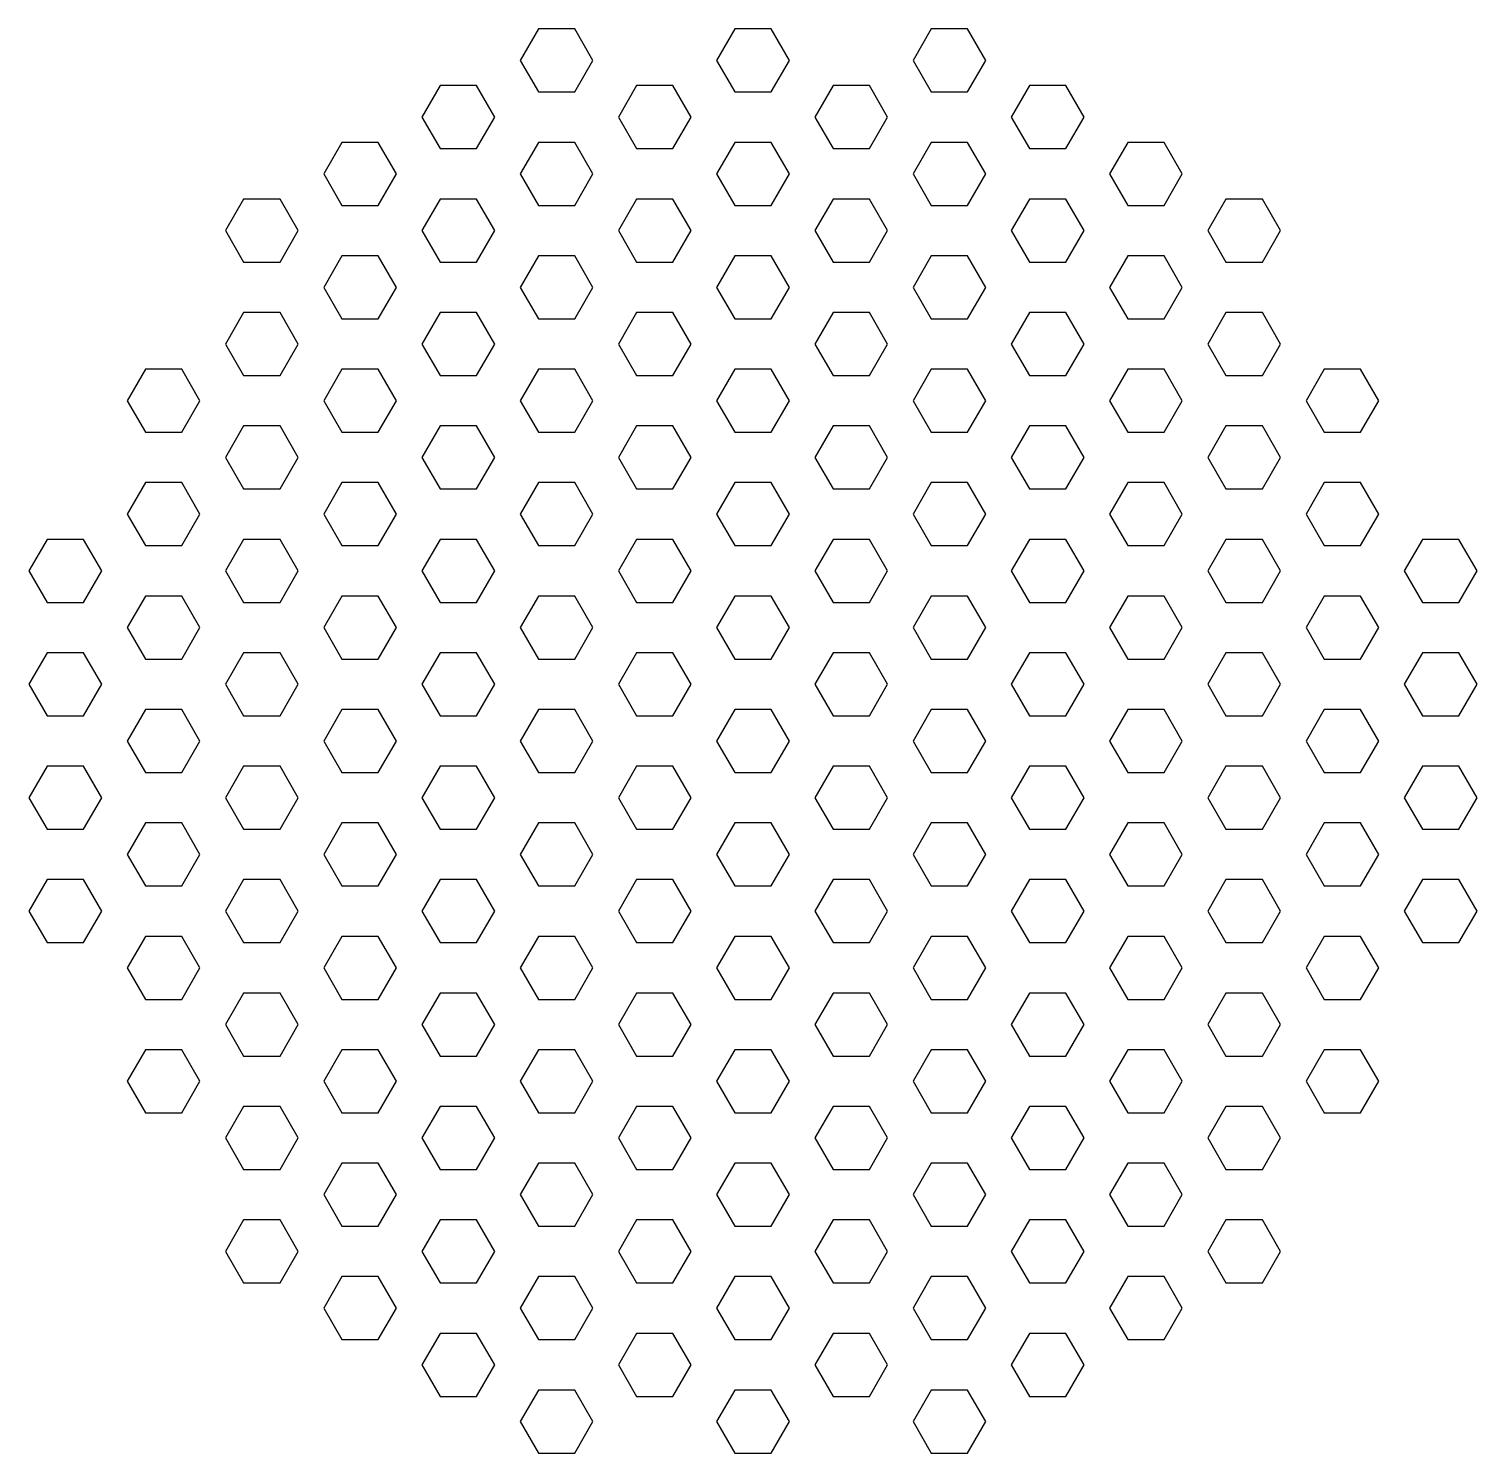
# Model space of a CAD drawing. Header units: metres. Extents: x -10 to 10, y -9.8 to 9.8.
import ezdxf

# ---------------------------------------------------------------- set-up
doc = ezdxf.new("R2010")
doc.units = ezdxf.units.M
doc.layers.add('1', color=1, linetype='Continuous')

msp = doc.modelspace()

# ---------------------------------------------------------------- linework, layer by layer
at = {"layer": '1'}
for points in [[(-2.2, 9.353), (-2.45, 9.786), (-2.95, 9.786), (-3.2, 9.353), (-2.95, 8.92), (-2.45, 8.92), (-2.2, 9.353)], [(0.5, 9.353), (0.25, 9.786), (-0.25, 9.786), (-0.5, 9.353), (-0.25, 8.92), (0.25, 8.92), (0.5, 9.353)], [(3.2, 9.353), (2.95, 9.786), (2.45, 9.786), (2.2, 9.353), (2.45, 8.92), (2.95, 8.92), (3.2, 9.353)], [(-3.55, 8.574), (-3.8, 9.007), (-4.3, 9.007), (-4.55, 8.574), (-4.3, 8.141), (-3.8, 8.141), (-3.55, 8.574)], [(-0.85, 8.574), (-1.1, 9.007), (-1.6, 9.007), (-1.85, 8.574), (-1.6, 8.141), (-1.1, 8.141), (-0.85, 8.574)], [(1.85, 8.574), (1.6, 9.007), (1.1, 9.007), (0.85, 8.574), (1.1, 8.141), (1.6, 8.141), (1.85, 8.574)], [(4.55, 8.574), (4.3, 9.007), (3.8, 9.007), (3.55, 8.574), (3.8, 8.141), (4.3, 8.141), (4.55, 8.574)], [(-4.9, 7.794), (-5.15, 8.227), (-5.65, 8.227), (-5.9, 7.794), (-5.65, 7.361), (-5.15, 7.361), (-4.9, 7.794)], [(-2.2, 7.794), (-2.45, 8.227), (-2.95, 8.227), (-3.2, 7.794), (-2.95, 7.361), (-2.45, 7.361), (-2.2, 7.794)], [(0.5, 7.794), (0.25, 8.227), (-0.25, 8.227), (-0.5, 7.794), (-0.25, 7.361), (0.25, 7.361), (0.5, 7.794)], [(3.2, 7.794), (2.95, 8.227), (2.45, 8.227), (2.2, 7.794), (2.45, 7.361), (2.95, 7.361), (3.2, 7.794)], [(5.9, 7.794), (5.65, 8.227), (5.15, 8.227), (4.9, 7.794), (5.15, 7.361), (5.65, 7.361), (5.9, 7.794)], [(-6.25, 7.015), (-6.5, 7.448), (-7, 7.448), (-7.25, 7.015), (-7, 6.582), (-6.5, 6.582), (-6.25, 7.015)], [(-3.55, 7.015), (-3.8, 7.448), (-4.3, 7.448), (-4.55, 7.015), (-4.3, 6.582), (-3.8, 6.582), (-3.55, 7.015)], [(-0.85, 7.015), (-1.1, 7.448), (-1.6, 7.448), (-1.85, 7.015), (-1.6, 6.582), (-1.1, 6.582), (-0.85, 7.015)], [(1.85, 7.015), (1.6, 7.448), (1.1, 7.448), (0.85, 7.015), (1.1, 6.582), (1.6, 6.582), (1.85, 7.015)], [(4.55, 7.015), (4.3, 7.448), (3.8, 7.448), (3.55, 7.015), (3.8, 6.582), (4.3, 6.582), (4.55, 7.015)], [(7.25, 7.015), (7, 7.448), (6.5, 7.448), (6.25, 7.015), (6.5, 6.582), (7, 6.582), (7.25, 7.015)], [(-4.9, 6.235), (-5.15, 6.668), (-5.65, 6.668), (-5.9, 6.235), (-5.65, 5.802), (-5.15, 5.802), (-4.9, 6.235)], [(-2.2, 6.235), (-2.45, 6.668), (-2.95, 6.668), (-3.2, 6.235), (-2.95, 5.802), (-2.45, 5.802), (-2.2, 6.235)], [(0.5, 6.235), (0.25, 6.668), (-0.25, 6.668), (-0.5, 6.235), (-0.25, 5.802), (0.25, 5.802), (0.5, 6.235)], [(3.2, 6.235), (2.95, 6.668), (2.45, 6.668), (2.2, 6.235), (2.45, 5.802), (2.95, 5.802), (3.2, 6.235)], [(5.9, 6.235), (5.65, 6.668), (5.15, 6.668), (4.9, 6.235), (5.15, 5.802), (5.65, 5.802), (5.9, 6.235)], [(-6.25, 5.456), (-6.5, 5.889), (-7, 5.889), (-7.25, 5.456), (-7, 5.023), (-6.5, 5.023), (-6.25, 5.456)], [(-3.55, 5.456), (-3.8, 5.889), (-4.3, 5.889), (-4.55, 5.456), (-4.3, 5.023), (-3.8, 5.023), (-3.55, 5.456)], [(-0.85, 5.456), (-1.1, 5.889), (-1.6, 5.889), (-1.85, 5.456), (-1.6, 5.023), (-1.1, 5.023), (-0.85, 5.456)], [(1.85, 5.456), (1.6, 5.889), (1.1, 5.889), (0.85, 5.456), (1.1, 5.023), (1.6, 5.023), (1.85, 5.456)], [(4.55, 5.456), (4.3, 5.889), (3.8, 5.889), (3.55, 5.456), (3.8, 5.023), (4.3, 5.023), (4.55, 5.456)], [(7.25, 5.456), (7, 5.889), (6.5, 5.889), (6.25, 5.456), (6.5, 5.023), (7, 5.023), (7.25, 5.456)], [(-7.6, 4.677), (-7.85, 5.11), (-8.35, 5.11), (-8.6, 4.677), (-8.35, 4.244), (-7.85, 4.244), (-7.6, 4.677)], [(-4.9, 4.677), (-5.15, 5.11), (-5.65, 5.11), (-5.9, 4.677), (-5.65, 4.244), (-5.15, 4.244), (-4.9, 4.677)], [(-2.2, 4.677), (-2.45, 5.11), (-2.95, 5.11), (-3.2, 4.677), (-2.95, 4.244), (-2.45, 4.244), (-2.2, 4.677)], [(0.5, 4.677), (0.25, 5.11), (-0.25, 5.11), (-0.5, 4.677), (-0.25, 4.244), (0.25, 4.244), (0.5, 4.677)], [(3.2, 4.677), (2.95, 5.11), (2.45, 5.11), (2.2, 4.677), (2.45, 4.244), (2.95, 4.244), (3.2, 4.677)], [(5.9, 4.677), (5.65, 5.11), (5.15, 5.11), (4.9, 4.677), (5.15, 4.244), (5.65, 4.244), (5.9, 4.677)], [(8.6, 4.677), (8.35, 5.11), (7.85, 5.11), (7.6, 4.677), (7.85, 4.244), (8.35, 4.244), (8.6, 4.677)], [(-6.25, 3.897), (-6.5, 4.33), (-7, 4.33), (-7.25, 3.897), (-7, 3.464), (-6.5, 3.464), (-6.25, 3.897)], [(-3.55, 3.897), (-3.8, 4.33), (-4.3, 4.33), (-4.55, 3.897), (-4.3, 3.464), (-3.8, 3.464), (-3.55, 3.897)], [(-0.85, 3.897), (-1.1, 4.33), (-1.6, 4.33), (-1.85, 3.897), (-1.6, 3.464), (-1.1, 3.464), (-0.85, 3.897)], [(1.85, 3.897), (1.6, 4.33), (1.1, 4.33), (0.85, 3.897), (1.1, 3.464), (1.6, 3.464), (1.85, 3.897)], [(4.55, 3.897), (4.3, 4.33), (3.8, 4.33), (3.55, 3.897), (3.8, 3.464), (4.3, 3.464), (4.55, 3.897)], [(7.25, 3.897), (7, 4.33), (6.5, 4.33), (6.25, 3.897), (6.5, 3.464), (7, 3.464), (7.25, 3.897)], [(-7.6, 3.118), (-7.85, 3.551), (-8.35, 3.551), (-8.6, 3.118), (-8.35, 2.685), (-7.85, 2.685), (-7.6, 3.118)], [(-4.9, 3.118), (-5.15, 3.551), (-5.65, 3.551), (-5.9, 3.118), (-5.65, 2.685), (-5.15, 2.685), (-4.9, 3.118)], [(-2.2, 3.118), (-2.45, 3.551), (-2.95, 3.551), (-3.2, 3.118), (-2.95, 2.685), (-2.45, 2.685), (-2.2, 3.118)], [(0.5, 3.118), (0.25, 3.551), (-0.25, 3.551), (-0.5, 3.118), (-0.25, 2.685), (0.25, 2.685), (0.5, 3.118)], [(3.2, 3.118), (2.95, 3.551), (2.45, 3.551), (2.2, 3.118), (2.45, 2.685), (2.95, 2.685), (3.2, 3.118)], [(5.9, 3.118), (5.65, 3.551), (5.15, 3.551), (4.9, 3.118), (5.15, 2.685), (5.65, 2.685), (5.9, 3.118)], [(8.6, 3.118), (8.35, 3.551), (7.85, 3.551), (7.6, 3.118), (7.85, 2.685), (8.35, 2.685), (8.6, 3.118)], [(-8.95, 2.338), (-9.2, 2.771), (-9.7, 2.771), (-9.95, 2.338), (-9.7, 1.905), (-9.2, 1.905), (-8.95, 2.338)], [(-6.25, 2.338), (-6.5, 2.771), (-7, 2.771), (-7.25, 2.338), (-7, 1.905), (-6.5, 1.905), (-6.25, 2.338)], [(-3.55, 2.338), (-3.8, 2.771), (-4.3, 2.771), (-4.55, 2.338), (-4.3, 1.905), (-3.8, 1.905), (-3.55, 2.338)], [(-0.85, 2.338), (-1.1, 2.771), (-1.6, 2.771), (-1.85, 2.338), (-1.6, 1.905), (-1.1, 1.905), (-0.85, 2.338)], [(1.85, 2.338), (1.6, 2.771), (1.1, 2.771), (0.85, 2.338), (1.1, 1.905), (1.6, 1.905), (1.85, 2.338)], [(4.55, 2.338), (4.3, 2.771), (3.8, 2.771), (3.55, 2.338), (3.8, 1.905), (4.3, 1.905), (4.55, 2.338)], [(7.25, 2.338), (7, 2.771), (6.5, 2.771), (6.25, 2.338), (6.5, 1.905), (7, 1.905), (7.25, 2.338)], [(9.95, 2.338), (9.7, 2.771), (9.2, 2.771), (8.95, 2.338), (9.2, 1.905), (9.7, 1.905), (9.95, 2.338)], [(-7.6, 1.559), (-7.85, 1.992), (-8.35, 1.992), (-8.6, 1.559), (-8.35, 1.126), (-7.85, 1.126), (-7.6, 1.559)], [(-4.9, 1.559), (-5.15, 1.992), (-5.65, 1.992), (-5.9, 1.559), (-5.65, 1.126), (-5.15, 1.126), (-4.9, 1.559)], [(-2.2, 1.559), (-2.45, 1.992), (-2.95, 1.992), (-3.2, 1.559), (-2.95, 1.126), (-2.45, 1.126), (-2.2, 1.559)], [(0.5, 1.559), (0.25, 1.992), (-0.25, 1.992), (-0.5, 1.559), (-0.25, 1.126), (0.25, 1.126), (0.5, 1.559)], [(3.2, 1.559), (2.95, 1.992), (2.45, 1.992), (2.2, 1.559), (2.45, 1.126), (2.95, 1.126), (3.2, 1.559)], [(5.9, 1.559), (5.65, 1.992), (5.15, 1.992), (4.9, 1.559), (5.15, 1.126), (5.65, 1.126), (5.9, 1.559)], [(8.6, 1.559), (8.35, 1.992), (7.85, 1.992), (7.6, 1.559), (7.85, 1.126), (8.35, 1.126), (8.6, 1.559)], [(-8.95, 0.779), (-9.2, 1.212), (-9.7, 1.212), (-9.95, 0.779), (-9.7, 0.346), (-9.2, 0.346), (-8.95, 0.779)], [(-6.25, 0.779), (-6.5, 1.212), (-7, 1.212), (-7.25, 0.779), (-7, 0.346), (-6.5, 0.346), (-6.25, 0.779)], [(-3.55, 0.779), (-3.8, 1.212), (-4.3, 1.212), (-4.55, 0.779), (-4.3, 0.346), (-3.8, 0.346), (-3.55, 0.779)], [(-0.85, 0.779), (-1.1, 1.212), (-1.6, 1.212), (-1.85, 0.779), (-1.6, 0.346), (-1.1, 0.346), (-0.85, 0.779)], [(1.85, 0.779), (1.6, 1.212), (1.1, 1.212), (0.85, 0.779), (1.1, 0.346), (1.6, 0.346), (1.85, 0.779)], [(4.55, 0.779), (4.3, 1.212), (3.8, 1.212), (3.55, 0.779), (3.8, 0.346), (4.3, 0.346), (4.55, 0.779)], [(7.25, 0.779), (7, 1.212), (6.5, 1.212), (6.25, 0.779), (6.5, 0.346), (7, 0.346), (7.25, 0.779)], [(9.95, 0.779), (9.7, 1.212), (9.2, 1.212), (8.95, 0.779), (9.2, 0.346), (9.7, 0.346), (9.95, 0.779)], [(-7.6, 0), (-7.85, 0.433), (-8.35, 0.433), (-8.6, 0), (-8.35, -0.433), (-7.85, -0.433), (-7.6, 0)], [(-4.9, 0), (-5.15, 0.433), (-5.65, 0.433), (-5.9, 0), (-5.65, -0.433), (-5.15, -0.433), (-4.9, 0)], [(-2.2, 0), (-2.45, 0.433), (-2.95, 0.433), (-3.2, 0), (-2.95, -0.433), (-2.45, -0.433), (-2.2, 0)], [(0.5, 0), (0.25, 0.433), (-0.25, 0.433), (-0.5, 0), (-0.25, -0.433), (0.25, -0.433), (0.5, 0)], [(3.2, 0), (2.95, 0.433), (2.45, 0.433), (2.2, 0), (2.45, -0.433), (2.95, -0.433), (3.2, 0)], [(5.9, 0), (5.65, 0.433), (5.15, 0.433), (4.9, 0), (5.15, -0.433), (5.65, -0.433), (5.9, 0)], [(8.6, 0), (8.35, 0.433), (7.85, 0.433), (7.6, 0), (7.85, -0.433), (8.35, -0.433), (8.6, 0)], [(-8.95, -0.779), (-9.2, -0.346), (-9.7, -0.346), (-9.95, -0.779), (-9.7, -1.212), (-9.2, -1.212), (-8.95, -0.779)], [(-6.25, -0.779), (-6.5, -0.346), (-7, -0.346), (-7.25, -0.779), (-7, -1.212), (-6.5, -1.212), (-6.25, -0.779)], [(-3.55, -0.779), (-3.8, -0.346), (-4.3, -0.346), (-4.55, -0.779), (-4.3, -1.212), (-3.8, -1.212), (-3.55, -0.779)], [(-0.85, -0.779), (-1.1, -0.346), (-1.6, -0.346), (-1.85, -0.779), (-1.6, -1.212), (-1.1, -1.212), (-0.85, -0.779)], [(1.85, -0.779), (1.6, -0.346), (1.1, -0.346), (0.85, -0.779), (1.1, -1.212), (1.6, -1.212), (1.85, -0.779)], [(4.55, -0.779), (4.3, -0.346), (3.8, -0.346), (3.55, -0.779), (3.8, -1.212), (4.3, -1.212), (4.55, -0.779)], [(7.25, -0.779), (7, -0.346), (6.5, -0.346), (6.25, -0.779), (6.5, -1.212), (7, -1.212), (7.25, -0.779)], [(9.95, -0.779), (9.7, -0.346), (9.2, -0.346), (8.95, -0.779), (9.2, -1.212), (9.7, -1.212), (9.95, -0.779)], [(-7.6, -1.559), (-7.85, -1.126), (-8.35, -1.126), (-8.6, -1.559), (-8.35, -1.992), (-7.85, -1.992), (-7.6, -1.559)], [(-4.9, -1.559), (-5.15, -1.126), (-5.65, -1.126), (-5.9, -1.559), (-5.65, -1.992), (-5.15, -1.992), (-4.9, -1.559)], [(-2.2, -1.559), (-2.45, -1.126), (-2.95, -1.126), (-3.2, -1.559), (-2.95, -1.992), (-2.45, -1.992), (-2.2, -1.559)], [(0.5, -1.559), (0.25, -1.126), (-0.25, -1.126), (-0.5, -1.559), (-0.25, -1.992), (0.25, -1.992), (0.5, -1.559)], [(3.2, -1.559), (2.95, -1.126), (2.45, -1.126), (2.2, -1.559), (2.45, -1.992), (2.95, -1.992), (3.2, -1.559)], [(5.9, -1.559), (5.65, -1.126), (5.15, -1.126), (4.9, -1.559), (5.15, -1.992), (5.65, -1.992), (5.9, -1.559)], [(8.6, -1.559), (8.35, -1.126), (7.85, -1.126), (7.6, -1.559), (7.85, -1.992), (8.35, -1.992), (8.6, -1.559)], [(-8.95, -2.338), (-9.2, -1.905), (-9.7, -1.905), (-9.95, -2.338), (-9.7, -2.771), (-9.2, -2.771), (-8.95, -2.338)], [(-6.25, -2.338), (-6.5, -1.905), (-7, -1.905), (-7.25, -2.338), (-7, -2.771), (-6.5, -2.771), (-6.25, -2.338)], [(-3.55, -2.338), (-3.8, -1.905), (-4.3, -1.905), (-4.55, -2.338), (-4.3, -2.771), (-3.8, -2.771), (-3.55, -2.338)], [(-0.85, -2.338), (-1.1, -1.905), (-1.6, -1.905), (-1.85, -2.338), (-1.6, -2.771), (-1.1, -2.771), (-0.85, -2.338)], [(1.85, -2.338), (1.6, -1.905), (1.1, -1.905), (0.85, -2.338), (1.1, -2.771), (1.6, -2.771), (1.85, -2.338)], [(4.55, -2.338), (4.3, -1.905), (3.8, -1.905), (3.55, -2.338), (3.8, -2.771), (4.3, -2.771), (4.55, -2.338)], [(7.25, -2.338), (7, -1.905), (6.5, -1.905), (6.25, -2.338), (6.5, -2.771), (7, -2.771), (7.25, -2.338)], [(9.95, -2.338), (9.7, -1.905), (9.2, -1.905), (8.95, -2.338), (9.2, -2.771), (9.7, -2.771), (9.95, -2.338)], [(-7.6, -3.118), (-7.85, -2.685), (-8.35, -2.685), (-8.6, -3.118), (-8.35, -3.551), (-7.85, -3.551), (-7.6, -3.118)], [(-4.9, -3.118), (-5.15, -2.685), (-5.65, -2.685), (-5.9, -3.118), (-5.65, -3.551), (-5.15, -3.551), (-4.9, -3.118)], [(-2.2, -3.118), (-2.45, -2.685), (-2.95, -2.685), (-3.2, -3.118), (-2.95, -3.551), (-2.45, -3.551), (-2.2, -3.118)], [(0.5, -3.118), (0.25, -2.685), (-0.25, -2.685), (-0.5, -3.118), (-0.25, -3.551), (0.25, -3.551), (0.5, -3.118)], [(3.2, -3.118), (2.95, -2.685), (2.45, -2.685), (2.2, -3.118), (2.45, -3.551), (2.95, -3.551), (3.2, -3.118)], [(5.9, -3.118), (5.65, -2.685), (5.15, -2.685), (4.9, -3.118), (5.15, -3.551), (5.65, -3.551), (5.9, -3.118)], [(8.6, -3.118), (8.35, -2.685), (7.85, -2.685), (7.6, -3.118), (7.85, -3.551), (8.35, -3.551), (8.6, -3.118)], [(-6.25, -3.897), (-6.5, -3.464), (-7, -3.464), (-7.25, -3.897), (-7, -4.33), (-6.5, -4.33), (-6.25, -3.897)], [(-3.55, -3.897), (-3.8, -3.464), (-4.3, -3.464), (-4.55, -3.897), (-4.3, -4.33), (-3.8, -4.33), (-3.55, -3.897)], [(-0.85, -3.897), (-1.1, -3.464), (-1.6, -3.464), (-1.85, -3.897), (-1.6, -4.33), (-1.1, -4.33), (-0.85, -3.897)], [(1.85, -3.897), (1.6, -3.464), (1.1, -3.464), (0.85, -3.897), (1.1, -4.33), (1.6, -4.33), (1.85, -3.897)], [(4.55, -3.897), (4.3, -3.464), (3.8, -3.464), (3.55, -3.897), (3.8, -4.33), (4.3, -4.33), (4.55, -3.897)], [(7.25, -3.897), (7, -3.464), (6.5, -3.464), (6.25, -3.897), (6.5, -4.33), (7, -4.33), (7.25, -3.897)], [(-7.6, -4.677), (-7.85, -4.244), (-8.35, -4.244), (-8.6, -4.677), (-8.35, -5.11), (-7.85, -5.11), (-7.6, -4.677)], [(-4.9, -4.677), (-5.15, -4.244), (-5.65, -4.244), (-5.9, -4.677), (-5.65, -5.11), (-5.15, -5.11), (-4.9, -4.677)], [(-2.2, -4.677), (-2.45, -4.244), (-2.95, -4.244), (-3.2, -4.677), (-2.95, -5.11), (-2.45, -5.11), (-2.2, -4.677)], [(0.5, -4.677), (0.25, -4.244), (-0.25, -4.244), (-0.5, -4.677), (-0.25, -5.11), (0.25, -5.11), (0.5, -4.677)], [(3.2, -4.677), (2.95, -4.244), (2.45, -4.244), (2.2, -4.677), (2.45, -5.11), (2.95, -5.11), (3.2, -4.677)], [(5.9, -4.677), (5.65, -4.244), (5.15, -4.244), (4.9, -4.677), (5.15, -5.11), (5.65, -5.11), (5.9, -4.677)], [(8.6, -4.677), (8.35, -4.244), (7.85, -4.244), (7.6, -4.677), (7.85, -5.11), (8.35, -5.11), (8.6, -4.677)], [(-6.25, -5.456), (-6.5, -5.023), (-7, -5.023), (-7.25, -5.456), (-7, -5.889), (-6.5, -5.889), (-6.25, -5.456)], [(-3.55, -5.456), (-3.8, -5.023), (-4.3, -5.023), (-4.55, -5.456), (-4.3, -5.889), (-3.8, -5.889), (-3.55, -5.456)], [(-0.85, -5.456), (-1.1, -5.023), (-1.6, -5.023), (-1.85, -5.456), (-1.6, -5.889), (-1.1, -5.889), (-0.85, -5.456)], [(1.85, -5.456), (1.6, -5.023), (1.1, -5.023), (0.85, -5.456), (1.1, -5.889), (1.6, -5.889), (1.85, -5.456)], [(4.55, -5.456), (4.3, -5.023), (3.8, -5.023), (3.55, -5.456), (3.8, -5.889), (4.3, -5.889), (4.55, -5.456)], [(7.25, -5.456), (7, -5.023), (6.5, -5.023), (6.25, -5.456), (6.5, -5.889), (7, -5.889), (7.25, -5.456)], [(-4.9, -6.235), (-5.15, -5.802), (-5.65, -5.802), (-5.9, -6.235), (-5.65, -6.668), (-5.15, -6.668), (-4.9, -6.235)], [(-2.2, -6.235), (-2.45, -5.802), (-2.95, -5.802), (-3.2, -6.235), (-2.95, -6.668), (-2.45, -6.668), (-2.2, -6.235)], [(0.5, -6.235), (0.25, -5.802), (-0.25, -5.802), (-0.5, -6.235), (-0.25, -6.668), (0.25, -6.668), (0.5, -6.235)], [(3.2, -6.235), (2.95, -5.802), (2.45, -5.802), (2.2, -6.235), (2.45, -6.668), (2.95, -6.668), (3.2, -6.235)], [(5.9, -6.235), (5.65, -5.802), (5.15, -5.802), (4.9, -6.235), (5.15, -6.668), (5.65, -6.668), (5.9, -6.235)], [(-6.25, -7.015), (-6.5, -6.582), (-7, -6.582), (-7.25, -7.015), (-7, -7.448), (-6.5, -7.448), (-6.25, -7.015)], [(-3.55, -7.015), (-3.8, -6.582), (-4.3, -6.582), (-4.55, -7.015), (-4.3, -7.448), (-3.8, -7.448), (-3.55, -7.015)], [(-0.85, -7.015), (-1.1, -6.582), (-1.6, -6.582), (-1.85, -7.015), (-1.6, -7.448), (-1.1, -7.448), (-0.85, -7.015)], [(1.85, -7.015), (1.6, -6.582), (1.1, -6.582), (0.85, -7.015), (1.1, -7.448), (1.6, -7.448), (1.85, -7.015)], [(4.55, -7.015), (4.3, -6.582), (3.8, -6.582), (3.55, -7.015), (3.8, -7.448), (4.3, -7.448), (4.55, -7.015)], [(7.25, -7.015), (7, -6.582), (6.5, -6.582), (6.25, -7.015), (6.5, -7.448), (7, -7.448), (7.25, -7.015)], [(-4.9, -7.794), (-5.15, -7.361), (-5.65, -7.361), (-5.9, -7.794), (-5.65, -8.227), (-5.15, -8.227), (-4.9, -7.794)], [(-2.2, -7.794), (-2.45, -7.361), (-2.95, -7.361), (-3.2, -7.794), (-2.95, -8.227), (-2.45, -8.227), (-2.2, -7.794)], [(0.5, -7.794), (0.25, -7.361), (-0.25, -7.361), (-0.5, -7.794), (-0.25, -8.227), (0.25, -8.227), (0.5, -7.794)], [(3.2, -7.794), (2.95, -7.361), (2.45, -7.361), (2.2, -7.794), (2.45, -8.227), (2.95, -8.227), (3.2, -7.794)], [(5.9, -7.794), (5.65, -7.361), (5.15, -7.361), (4.9, -7.794), (5.15, -8.227), (5.65, -8.227), (5.9, -7.794)], [(-3.55, -8.574), (-3.8, -8.141), (-4.3, -8.141), (-4.55, -8.574), (-4.3, -9.007), (-3.8, -9.007), (-3.55, -8.574)], [(-0.85, -8.574), (-1.1, -8.141), (-1.6, -8.141), (-1.85, -8.574), (-1.6, -9.007), (-1.1, -9.007), (-0.85, -8.574)], [(1.85, -8.574), (1.6, -8.141), (1.1, -8.141), (0.85, -8.574), (1.1, -9.007), (1.6, -9.007), (1.85, -8.574)], [(4.55, -8.574), (4.3, -8.141), (3.8, -8.141), (3.55, -8.574), (3.8, -9.007), (4.3, -9.007), (4.55, -8.574)], [(-2.2, -9.353), (-2.45, -8.92), (-2.95, -8.92), (-3.2, -9.353), (-2.95, -9.786), (-2.45, -9.786), (-2.2, -9.353)], [(0.5, -9.353), (0.25, -8.92), (-0.25, -8.92), (-0.5, -9.353), (-0.25, -9.786), (0.25, -9.786), (0.5, -9.353)], [(3.2, -9.353), (2.95, -8.92), (2.45, -8.92), (2.2, -9.353), (2.45, -9.786), (2.95, -9.786), (3.2, -9.353)]]:
    msp.add_lwpolyline(points, dxfattribs=at)

doc.saveas('drawing.dxf')
